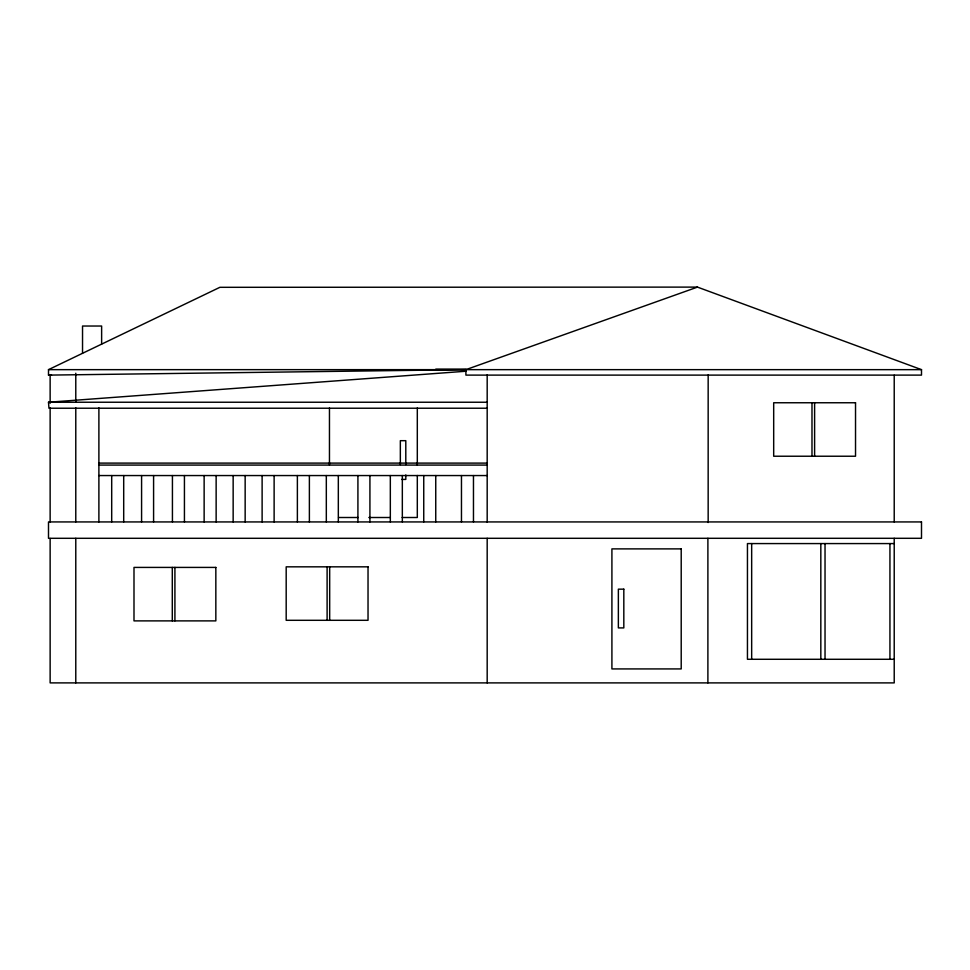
<?xml version="1.0" encoding="UTF-8"?>
<svg xmlns="http://www.w3.org/2000/svg" width="970" height="970" viewBox="0 0 970 970"><rect width="100%" height="100%" fill="white"/><g stroke="black" fill="none" stroke-linecap="round" stroke-linejoin="round"><path stroke-width="1.45" d="M51.531 375.111L48.5 375.111L48.5 369.655L219.887 287.314L697.466 287.108L921.5 369.655L921.5 375.111L465.903 375.111L465.903 369.655L697.466 287.108M487.183 408.224L48.949 408.224L48.5 402.235L466.085 371.219M48.5 375.111L465.903 369.655M435.76 369.158L466.012 369.158M48.5 369.655L921.5 369.655M48.5 402.235L487.183 402.235M98.891 463.102L487.183 463.102M98.891 465.079L487.183 465.079M98.891 475.555L487.183 475.555M401.713 479.422L405.799 479.422L405.799 474.961M338.554 517.507L358.245 517.507M368.842 517.507L390.049 517.507M402.162 517.507L417.306 517.507L417.306 475.494M894.219 543.576L747.446 543.576L747.446 659.285L894.219 659.285M894.219 375.208L894.219 521.933M894.219 538.301L894.219 682.892L50.137 682.892L50.137 538.483M889.939 543.576L889.939 659.285M825.034 543.576L825.034 659.285M820.826 543.576L820.826 659.285M814.606 402.756L814.606 456.227M811.987 402.756L811.987 456.227M751.665 543.576L751.665 659.285M708.161 374.953L708.161 522.515M707.894 538.301L707.894 682.892M487.183 374.881L487.183 522.127M487.183 538.301L487.183 682.892M473.469 475.555L473.469 521.933M461.465 475.555L461.465 521.933M435.748 475.555L435.748 521.933M423.745 475.555L423.745 521.933M417.306 407.97L417.306 464.994M405.799 464.533L405.799 440.683L400.343 440.683L400.343 464.533M402.332 475.555L402.332 521.933M390.328 475.555L390.328 521.933M369.922 475.555L369.922 521.933M357.918 475.555L357.918 521.933M338.324 475.555L338.324 521.933M329.679 566.832L329.679 620.303M329.461 407.97L329.461 464.994M327.108 566.832L327.108 620.303M326.32 475.555L326.32 521.933M309.381 475.555L309.381 521.933M297.378 475.555L297.378 521.933M274.122 475.555L274.122 521.933M262.118 475.555L262.118 521.933M245.155 475.555L245.155 521.933M233.152 475.555L233.152 521.933M216.14 475.555L216.14 521.933M204.137 475.555L204.137 521.933M184.433 475.555L184.433 521.933M174.915 567.414L174.915 620.885M172.43 475.555L172.43 521.933M172.296 567.414L172.296 620.885M153.587 475.555L153.587 521.933M141.584 475.555L141.584 521.933M123.699 475.555L123.699 521.933M111.695 475.555L111.695 521.933M101.632 344.132L101.632 326.029L82.535 326.029L82.535 353.31M98.891 407.873L98.891 521.933M75.781 373.256L75.781 401.786M75.781 407.8L75.781 521.933M75.781 538.301L75.781 682.892M50.137 374.759L50.137 403.29M50.137 407.8L50.137 521.933M855.528 402.756L773.684 402.756L773.684 456.227L855.528 456.227L855.528 402.756M921.5 521.933L48.5 521.933L48.5 538.301L921.5 538.301L921.5 521.933M681.207 548.887L611.912 548.887L611.912 668.924L681.207 668.924L681.207 548.887M368.03 566.832L286.186 566.832L286.186 620.303L368.03 620.303L368.03 566.832M215.837 567.414L133.993 567.414L133.993 620.885L215.837 620.885L215.837 567.414M623.819 589.166L618.363 589.166L618.363 627.905L623.819 627.905L623.819 589.166"/></g></svg>
